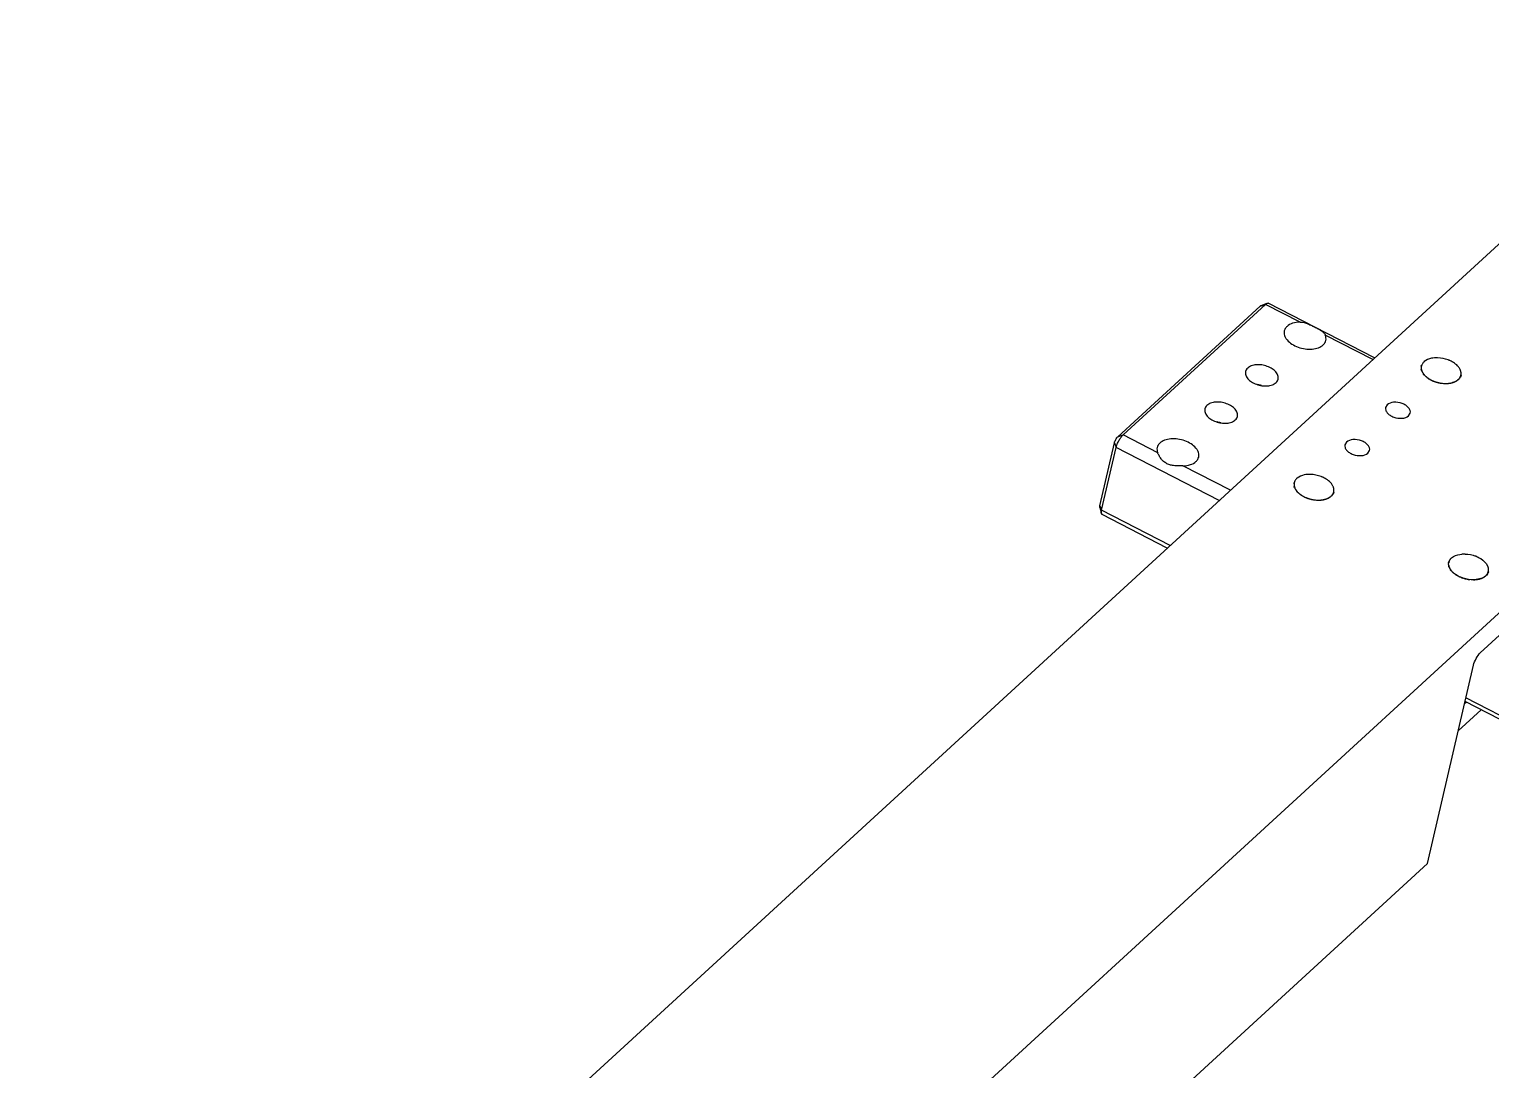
# Model space of a CAD drawing. Header units: millimetres. Extents: x 9226 to 36041, y 16031 to 21779.
# Drawn here: x 14532.5 to 14676.6, y 16917.6 to 17020.2 of the extents above; entities that cross this region are included whole.
import ezdxf

# ---------------------------------------------------------------- set-up
doc = ezdxf.new("R2010")
doc.units = ezdxf.units.MM
doc.layers.add('02___PRT_ALL_AXES', color=7, linetype='Continuous')

msp = doc.modelspace()

# ---------------------------------------------------------------- linework, layer by layer
at = {"color": 7, "linetype": 'Continuous'}
for p, q in [((14700.485, 17020.186), (14532.543, 16866.054)), ((14725.881, 17007.101), (14557.939, 16852.97)), ((14639.857, 16979.999), (14653.894, 16992.882)), ((14640.37, 16980.168), (14654.407, 16993.051)), ((14653.894, 16992.882), (14654.407, 16993.051)), ((14653.978, 16992.939), (14654.575, 16993.164)), ((14657.819, 16991.293), (14654.407, 16993.051)), ((14665.163, 16987.768), (14654.686, 16993.166)), ((14669.718, 16986.924), (14669.769, 16986.922)), ((14669.774, 16986.636), (14669.723, 16986.648)), ((14669.776, 16986.958), (14669.729, 16986.978)), ((14669.735, 16986.591), (14669.782, 16986.598)), ((14669.786, 16986.581), (14669.735, 16986.591)), ((14669.752, 16986.535), (14669.797, 16986.543)), ((14669.803, 16986.526), (14669.752, 16986.535)), ((14669.926, 16986.197), (14669.964, 16986.213)), ((14669.976, 16986.197), (14669.926, 16986.197)), ((14669.968, 16986.143), (14670.004, 16986.16)), ((14670.017, 16986.144), (14669.968, 16986.143)), ((14670.013, 16986.089), (14670.047, 16986.107)), ((14670.061, 16986.091), (14670.013, 16986.089)), ((14670.346, 16985.785), (14670.371, 16985.81)), ((14670.39, 16985.796), (14670.346, 16985.785)), ((14670.412, 16985.739), (14670.434, 16985.765)), ((14670.454, 16985.751), (14670.412, 16985.739)), ((14670.48, 16985.694), (14670.5, 16985.721)), ((14670.521, 16985.707), (14670.48, 16985.694)), ((14670.933, 16985.461), (14670.94, 16985.491)), ((14670.964, 16985.481), (14670.933, 16985.461)), ((14671.015, 16985.428), (14671.02, 16985.46)), ((14671.044, 16985.45), (14671.015, 16985.428)), ((14671.098, 16985.398), (14671.1, 16985.43)), ((14671.126, 16985.421), (14671.098, 16985.398)), ((14671.615, 16985.263), (14671.605, 16985.296)), ((14671.631, 16985.291), (14671.615, 16985.263)), ((14671.703, 16985.249), (14671.69, 16985.281)), ((14671.717, 16985.278), (14671.703, 16985.249)), ((14671.791, 16985.237), (14671.776, 16985.269)), ((14671.803, 16985.266), (14671.791, 16985.237)), ((14672.311, 16985.216), (14672.284, 16985.247)), ((14672.309, 16985.248), (14672.311, 16985.216)), ((14672.394, 16985.221), (14672.365, 16985.252)), ((14672.39, 16985.254), (14672.394, 16985.221)), ((14672.477, 16985.229), (14672.446, 16985.259)), ((14672.47, 16985.262), (14672.477, 16985.229)), ((14672.637, 16985.252), (14672.603, 16985.28)), ((14672.626, 16985.284), (14672.637, 16985.252)), ((14672.714, 16985.267), (14672.679, 16985.295)), ((14672.702, 16985.299), (14672.714, 16985.267)), ((14672.79, 16985.284), (14672.753, 16985.311)), ((14672.775, 16985.317), (14672.79, 16985.284)), ((14672.864, 16985.304), (14672.825, 16985.33)), ((14672.847, 16985.336), (14672.864, 16985.304)), ((14672.935, 16985.326), (14672.895, 16985.351)), ((14672.916, 16985.358), (14672.935, 16985.326)), ((14673.005, 16985.35), (14672.963, 16985.374)), ((14672.984, 16985.382), (14673.005, 16985.35)), ((14673.071, 16985.376), (14673.029, 16985.4)), ((14673.048, 16985.408), (14673.071, 16985.376)), ((14673.136, 16985.405), (14673.092, 16985.427)), ((14673.111, 16985.436), (14673.136, 16985.405)), ((14673.197, 16985.435), (14673.152, 16985.457)), ((14673.17, 16985.467), (14673.197, 16985.435)), ((14673.256, 16985.468), (14673.21, 16985.489)), ((14673.227, 16985.499), (14673.256, 16985.468)), ((14673.312, 16985.503), (14673.265, 16985.522)), ((14673.281, 16985.533), (14673.312, 16985.503)), ((14673.365, 16985.54), (14673.317, 16985.558)), ((14673.332, 16985.569), (14673.365, 16985.54)), ((14673.414, 16985.578), (14673.366, 16985.595)), ((14673.38, 16985.607), (14673.414, 16985.578)), ((14673.461, 16985.618), (14673.412, 16985.634)), ((14673.425, 16985.646), (14673.461, 16985.618)), ((14673.504, 16985.66), (14673.454, 16985.675)), ((14673.467, 16985.688), (14673.504, 16985.66)), ((14673.544, 16985.704), (14673.494, 16985.717)), ((14673.505, 16985.73), (14673.544, 16985.704)), ((14673.58, 16985.749), (14673.53, 16985.761)), ((14673.54, 16985.775), (14673.58, 16985.749)), ((14673.613, 16985.796), (14673.562, 16985.806)), ((14673.571, 16985.82), (14673.613, 16985.796)), ((14673.642, 16985.844), (14673.591, 16985.853)), ((14673.599, 16985.867), (14673.642, 16985.844)), ((14673.668, 16985.893), (14673.617, 16985.901)), ((14673.624, 16985.916), (14673.668, 16985.893)), ((14673.689, 16985.943), (14673.639, 16985.95)), ((14673.645, 16985.965), (14673.689, 16985.943)), ((14673.708, 16985.995), (14673.657, 16986)), ((14673.662, 16986.015), (14673.708, 16985.995)), ((14673.722, 16986.047), (14673.671, 16986.051)), ((14673.675, 16986.067), (14673.722, 16986.047)), ((14638.084, 16973.196), (14639.517, 16979.383)), ((14639.517, 16979.383), (14639.69, 16978.934)), ((14639.857, 16979.999), (14640.37, 16980.168)), ((14643.782, 16978.41), (14640.37, 16980.168)), ((14638.257, 16972.748), (14639.69, 16978.934)), ((14649.84, 16973.705), (14639.69, 16978.934)), ((14675.587, 16958.69), (14694.637, 16976.174)), ((14657.185, 16975.422), (14657.236, 16975.42)), ((14657.241, 16975.134), (14657.19, 16975.145)), ((14657.243, 16975.456), (14657.196, 16975.475)), ((14657.202, 16975.089), (14657.249, 16975.095)), ((14657.253, 16975.078), (14657.202, 16975.089)), ((14657.219, 16975.032), (14657.264, 16975.04)), ((14657.27, 16975.023), (14657.219, 16975.032)), ((14657.393, 16974.695), (14657.431, 16974.711)), ((14657.443, 16974.695), (14657.393, 16974.695)), ((14657.435, 16974.64), (14657.471, 16974.658)), ((14657.484, 16974.641), (14657.435, 16974.64)), ((14657.48, 16974.586), (14657.514, 16974.605)), ((14657.528, 16974.589), (14657.48, 16974.586)), ((14657.813, 16974.283), (14657.838, 16974.308)), ((14657.857, 16974.294), (14657.813, 16974.283)), ((14657.879, 16974.237), (14657.901, 16974.262)), ((14657.921, 16974.249), (14657.879, 16974.237)), ((14657.947, 16974.192), (14657.967, 16974.218)), ((14657.988, 16974.205), (14657.947, 16974.192)), ((14658.4, 16973.958), (14658.407, 16973.989)), ((14658.431, 16973.979), (14658.4, 16973.958)), ((14658.482, 16973.926), (14658.487, 16973.957)), ((14658.511, 16973.948), (14658.482, 16973.926)), ((14658.565, 16973.896), (14658.567, 16973.927)), ((14658.593, 16973.919), (14658.565, 16973.896)), ((14659.082, 16973.761), (14659.072, 16973.794)), ((14659.098, 16973.789), (14659.082, 16973.761)), ((14659.17, 16973.746), (14659.157, 16973.779)), ((14659.184, 16973.775), (14659.17, 16973.746)), ((14659.258, 16973.734), (14659.243, 16973.767)), ((14659.27, 16973.764), (14659.258, 16973.734)), ((14659.778, 16973.714), (14659.751, 16973.745)), ((14659.776, 16973.746), (14659.778, 16973.714)), ((14659.861, 16973.719), (14659.832, 16973.75)), ((14659.857, 16973.751), (14659.861, 16973.719)), ((14659.944, 16973.727), (14659.913, 16973.757)), ((14659.937, 16973.759), (14659.944, 16973.727)), ((14660.104, 16973.749), (14660.07, 16973.778)), ((14660.093, 16973.782), (14660.104, 16973.749)), ((14660.181, 16973.764), (14660.146, 16973.792)), ((14660.169, 16973.797), (14660.181, 16973.764)), ((14660.257, 16973.782), (14660.22, 16973.809)), ((14660.242, 16973.814), (14660.257, 16973.782)), ((14660.331, 16973.801), (14660.292, 16973.828)), ((14660.314, 16973.834), (14660.331, 16973.801)), ((14660.402, 16973.823), (14660.362, 16973.849)), ((14660.383, 16973.856), (14660.402, 16973.823)), ((14660.472, 16973.847), (14660.43, 16973.872)), ((14660.451, 16973.88), (14660.472, 16973.847)), ((14660.538, 16973.874), (14660.496, 16973.897)), ((14660.515, 16973.906), (14660.538, 16973.874)), ((14660.603, 16973.902), (14660.559, 16973.925)), ((14660.578, 16973.934), (14660.603, 16973.902)), ((14660.664, 16973.933), (14660.619, 16973.955)), ((14660.637, 16973.964), (14660.664, 16973.933)), ((14660.723, 16973.966), (14660.677, 16973.986)), ((14660.694, 16973.996), (14660.723, 16973.966)), ((14660.779, 16974.001), (14660.732, 16974.02)), ((14660.748, 16974.031), (14660.779, 16974.001)), ((14660.832, 16974.037), (14660.784, 16974.055)), ((14660.799, 16974.067), (14660.832, 16974.037)), ((14660.881, 16974.076), (14660.833, 16974.093)), ((14660.847, 16974.104), (14660.881, 16974.076)), ((14660.928, 16974.116), (14660.879, 16974.132)), ((14660.892, 16974.144), (14660.928, 16974.116)), ((14660.971, 16974.158), (14660.921, 16974.172)), ((14660.934, 16974.185), (14660.971, 16974.158)), ((14661.011, 16974.202), (14660.961, 16974.215)), ((14660.972, 16974.228), (14661.011, 16974.202)), ((14661.047, 16974.247), (14660.997, 16974.259)), ((14661.007, 16974.272), (14661.047, 16974.247)), ((14661.08, 16974.293), (14661.029, 16974.304)), ((14661.038, 16974.318), (14661.08, 16974.293)), ((14661.109, 16974.341), (14661.058, 16974.35)), ((14661.066, 16974.365), (14661.109, 16974.341)), ((14661.135, 16974.391), (14661.084, 16974.398)), ((14661.091, 16974.413), (14661.135, 16974.391)), ((14661.156, 16974.441), (14661.106, 16974.447)), ((14661.112, 16974.463), (14661.156, 16974.441)), ((14661.175, 16974.493), (14661.124, 16974.497)), ((14661.129, 16974.513), (14661.175, 16974.493)), ((14661.189, 16974.545), (14661.138, 16974.548)), ((14661.142, 16974.564), (14661.189, 16974.545)), ((14638.074, 16973.027), (14638.237, 16972.411)), ((14638.084, 16973.196), (14638.257, 16972.748)), ((14645.007, 16969.27), (14638.257, 16972.748)), ((14644.723, 16969.009), (14638.3, 16972.319)), ((14672.422, 16967.571), (14672.473, 16967.569)), ((14672.48, 16967.605), (14672.433, 16967.624)), ((14672.478, 16967.283), (14672.427, 16967.294)), ((14672.44, 16967.238), (14672.486, 16967.245)), ((14672.49, 16967.228), (14672.44, 16967.238)), ((14672.456, 16967.181), (14672.501, 16967.189)), ((14672.507, 16967.172), (14672.456, 16967.181)), ((14672.63, 16966.844), (14672.668, 16966.86)), ((14672.68, 16966.844), (14672.63, 16966.844)), ((14672.672, 16966.79), (14672.708, 16966.807)), ((14672.721, 16966.79), (14672.672, 16966.79)), ((14672.717, 16966.736), (14672.752, 16966.754)), ((14672.765, 16966.738), (14672.717, 16966.736)), ((14673.051, 16966.432), (14673.075, 16966.457)), ((14673.094, 16966.443), (14673.051, 16966.432)), ((14673.116, 16966.386), (14673.138, 16966.411)), ((14673.158, 16966.398), (14673.116, 16966.386)), ((14673.184, 16966.341), (14673.204, 16966.367)), ((14673.225, 16966.354), (14673.184, 16966.341)), ((14673.637, 16966.107), (14673.644, 16966.138)), ((14673.669, 16966.128), (14673.637, 16966.107)), ((14673.719, 16966.075), (14673.724, 16966.106)), ((14673.749, 16966.097), (14673.719, 16966.075)), ((14673.802, 16966.045), (14673.805, 16966.077)), ((14675.84, 16966.052), (14675.796, 16966.074)), ((14675.815, 16966.083), (14675.84, 16966.052)), ((14675.901, 16966.082), (14675.856, 16966.104)), ((14675.874, 16966.113), (14675.901, 16966.082)), ((14675.96, 16966.115), (14675.914, 16966.135)), ((14675.931, 16966.146), (14675.96, 16966.115)), ((14676.016, 16966.15), (14675.969, 16966.169)), ((14675.985, 16966.18), (14676.016, 16966.15)), ((14676.069, 16966.186), (14676.021, 16966.204)), ((14676.036, 16966.216), (14676.069, 16966.186)), ((14676.118, 16966.225), (14676.07, 16966.242)), ((14676.084, 16966.254), (14676.118, 16966.225)), ((14676.165, 16966.265), (14676.116, 16966.281)), ((14676.129, 16966.293), (14676.165, 16966.265)), ((14676.208, 16966.307), (14676.158, 16966.322)), ((14676.171, 16966.334), (14676.208, 16966.307)), ((14676.248, 16966.351), (14676.198, 16966.364)), ((14676.209, 16966.377), (14676.248, 16966.351)), ((14676.284, 16966.396), (14676.234, 16966.408)), ((14676.244, 16966.421), (14676.284, 16966.396)), ((14676.317, 16966.443), (14676.266, 16966.453)), ((14676.276, 16966.467), (14676.317, 16966.443)), ((14676.346, 16966.491), (14676.295, 16966.5)), ((14676.304, 16966.514), (14676.346, 16966.491)), ((14676.372, 16966.54), (14676.321, 16966.547)), ((14676.328, 16966.562), (14676.372, 16966.54)), ((14676.394, 16966.59), (14676.343, 16966.596)), ((14676.349, 16966.612), (14676.394, 16966.59)), ((14676.412, 16966.642), (14676.361, 16966.647)), ((14676.366, 16966.662), (14676.412, 16966.642)), ((14676.426, 16966.694), (14676.376, 16966.698)), ((14676.379, 16966.713), (14676.426, 16966.694)), ((14673.83, 16966.068), (14673.802, 16966.045)), ((14674.319, 16965.91), (14674.309, 16965.943)), ((14674.335, 16965.938), (14674.319, 16965.91)), ((14674.407, 16965.895), (14674.395, 16965.928)), ((14674.421, 16965.924), (14674.407, 16965.895)), ((14674.495, 16965.883), (14674.48, 16965.916)), ((14674.507, 16965.913), (14674.495, 16965.883)), ((14675.015, 16965.863), (14674.988, 16965.894)), ((14675.013, 16965.895), (14675.015, 16965.863)), ((14675.098, 16965.868), (14675.07, 16965.899)), ((14675.094, 16965.901), (14675.098, 16965.868)), ((14675.181, 16965.876), (14675.15, 16965.906)), ((14675.175, 16965.908), (14675.181, 16965.876)), ((14675.341, 16965.898), (14675.307, 16965.927)), ((14675.33, 16965.931), (14675.341, 16965.898)), ((14675.419, 16965.913), (14675.383, 16965.941)), ((14675.406, 16965.946), (14675.419, 16965.913)), ((14675.494, 16965.931), (14675.457, 16965.958)), ((14675.48, 16965.963), (14675.494, 16965.931)), ((14675.568, 16965.95), (14675.529, 16965.977)), ((14675.551, 16965.983), (14675.568, 16965.95)), ((14675.64, 16965.972), (14675.599, 16965.998)), ((14675.621, 16966.005), (14675.64, 16965.972)), ((14675.709, 16965.997), (14675.667, 16966.021)), ((14675.688, 16966.029), (14675.709, 16965.997)), ((14675.776, 16966.023), (14675.733, 16966.047)), ((14675.753, 16966.055), (14675.776, 16966.023)), ((14670.374, 16937.891), (14674.907, 16957.457)), ((14674.035, 16953.693), (14674.184, 16953.83)), ((15124.694, 16721.706), (14674.079, 16953.884)), ((15124.977, 16721.967), (14674.163, 16954.247)), ((14673.408, 16950.986), (14675.671, 16953.063)), ((14613.068, 16885.298), (14670.374, 16937.891))]:
    msp.add_line(p, q, dxfattribs=at)
for centre, radius, start, end in [((14670.499, 16986.797), 0.741, 167.39907, 170.24393), ((14670.647, 16986.808), 0.891, 191.1388, 193.6548), ((14670.696, 16986.82), 0.941, 194.75208, 197.1773), ((14670.751, 16986.838), 0.999, 198.23312, 200.564), ((14670.812, 16986.861), 1.064, 201.57731, 203.81247), ((14670.877, 16986.891), 1.135, 204.78312, 206.923), ((14670.947, 16986.927), 1.214, 207.85159, 209.89813), ((14671.02, 16986.97), 1.299, 210.78581, 212.74209), ((14671.096, 16987.02), 1.39, 213.59045, 215.46038), ((14653.218, 16982.459), 2.706, 73.04452, 80.86787), ((14671.175, 16987.076), 1.486, 216.27134, 218.0594), ((14671.254, 16987.139), 1.588, 218.83504, 220.54607), ((14671.334, 16987.209), 1.694, 221.28861, 222.92761), ((14671.414, 16987.284), 1.803, 223.63931, 225.21135), ((14671.492, 16987.364), 1.915, 225.89445, 227.40453), ((14671.569, 16987.448), 2.029, 228.06123, 229.51425), ((14671.643, 16987.536), 2.144, 230.1467, 231.54736), ((14671.714, 16987.626), 2.259, 232.15761, 233.51046), ((14671.781, 16987.718), 2.372, 234.10047, 235.4098), ((14671.843, 16987.809), 2.483, 235.98145, 237.25138), ((14671.901, 16987.901), 2.591, 237.80643, 239.04084), ((14671.954, 16987.99), 2.695, 239.58098, 240.78356), ((14672.002, 16988.075), 2.793, 241.31037, 242.48463), ((14672.044, 16988.157), 2.885, 242.99963, 244.14887), ((14672.08, 16988.233), 2.969, 244.6535, 245.7809), ((14672.111, 16988.302), 3.045, 246.27653, 247.38511), ((14672.137, 16988.364), 3.112, 247.87305, 248.96571), ((14672.157, 16988.417), 3.169, 249.44721, 250.52675), ((14672.172, 16988.461), 3.215, 251.00305, 252.07217), ((14672.183, 16988.495), 3.25, 252.54443, 253.60577), ((14672.19, 16988.518), 3.274, 254.07516, 255.1313), ((14672.193, 16988.53), 3.287, 255.59896, 256.65245), ((14672.193, 16988.53), 3.287, 257.1195, 258.17287), ((14672.191, 16988.519), 3.276, 258.64043, 259.69622), ((14672.187, 16988.497), 3.253, 260.1654, 261.22615), ((14672.182, 16988.463), 3.219, 261.6981, 262.7664), ((14672.176, 16988.417), 3.173, 263.24227, 264.32073), ((14672.164, 16988.046), 2.802, 271.27256, 272.44436), ((14672.169, 16987.949), 2.704, 272.97002, 274.16985), ((14672.177, 16987.846), 2.601, 274.70869, 275.94001), ((14672.188, 16987.739), 2.494, 276.49362, 277.76011), ((14672.204, 16987.629), 2.383, 278.33015, 279.63568), ((14672.224, 16987.518), 2.269, 280.22392, 281.57257), ((14672.247, 16987.406), 2.155, 282.18088, 283.57694), ((14672.275, 16987.294), 2.04, 284.20726, 285.65525), ((14672.306, 16987.184), 1.926, 286.30963, 287.81424), ((14672.341, 16987.078), 1.813, 288.49481, 290.06092), ((14672.379, 16986.975), 1.704, 290.76989, 292.4025), ((14672.42, 16986.877), 1.598, 293.1421, 294.84626), ((14672.464, 16986.785), 1.496, 295.61876, 297.39951), ((14672.509, 16986.699), 1.399, 298.20711, 300.06929), ((14672.556, 16986.62), 1.307, 300.91412, 302.86226), ((14672.603, 16986.549), 1.222, 303.74624, 305.78431), ((14672.649, 16986.485), 1.142, 306.70906, 308.84023), ((14672.685, 16986.441), 1.086, 309.81424, 310.54904), ((14672.701, 16986.423), 1.062, 310.5463, 312.03796), ((14672.74, 16986.38), 1.004, 313.04266, 315.36473), ((14672.781, 16986.34), 0.946, 316.41666, 318.83329), ((14672.82, 16986.306), 0.895, 319.92681, 322.43464), ((14672.855, 16986.28), 0.851, 323.56778, 326.16102), ((14672.886, 16986.26), 0.814, 327.33063, 330.00087), ((14672.911, 16986.246), 0.785, 331.20261, 333.93875), ((14672.931, 16986.236), 0.763, 335.1671, 337.95551), ((14672.945, 16986.231), 0.749, 339.20387, 342.02877), ((14672.952, 16986.228), 0.741, 343.28967, 346.13368), ((14672.952, 16986.228), 0.741, 347.39907, 350.24393), ((14649.207, 16978.778), 2.706, 73.04452, 80.86787), ((14657.966, 16975.294), 0.741, 167.39907, 170.24393), ((14658.114, 16975.306), 0.891, 191.1388, 193.6548), ((14658.163, 16975.318), 0.941, 194.75208, 197.1773), ((14658.218, 16975.336), 0.999, 198.23312, 200.564), ((14658.279, 16975.359), 1.064, 201.57731, 203.81247), ((14658.344, 16975.389), 1.135, 204.78312, 206.923), ((14658.414, 16975.425), 1.214, 207.85159, 209.89813), ((14658.487, 16975.468), 1.299, 210.78581, 212.74209), ((14658.563, 16975.517), 1.39, 213.59045, 215.46038), ((14658.642, 16975.574), 1.486, 216.27134, 218.0594), ((14658.721, 16975.637), 1.588, 218.83504, 220.54607), ((14658.801, 16975.706), 1.694, 221.28861, 222.92761), ((14658.881, 16975.781), 1.803, 223.63931, 225.21135), ((14658.959, 16975.861), 1.915, 225.89445, 227.40453), ((14659.036, 16975.946), 2.029, 228.06123, 229.51425), ((14659.11, 16976.033), 2.144, 230.1467, 231.54736), ((14659.181, 16976.124), 2.259, 232.15761, 233.51046), ((14659.248, 16976.215), 2.372, 234.10047, 235.4098), ((14659.31, 16976.307), 2.483, 235.98145, 237.25138), ((14659.368, 16976.398), 2.591, 237.80643, 239.04084), ((14659.421, 16976.487), 2.695, 239.58098, 240.78356), ((14659.469, 16976.573), 2.793, 241.31037, 242.48463), ((14659.511, 16976.655), 2.885, 242.99963, 244.14887), ((14659.547, 16976.73), 2.969, 244.6535, 245.7809), ((14659.578, 16976.8), 3.045, 246.27653, 247.38511), ((14659.604, 16976.862), 3.112, 247.87305, 248.96571), ((14659.624, 16976.915), 3.169, 249.44721, 250.52675), ((14659.639, 16976.959), 3.215, 251.00305, 252.07217), ((14659.65, 16976.992), 3.25, 252.54443, 253.60577), ((14659.657, 16977.015), 3.274, 254.07516, 255.1313), ((14659.66, 16977.027), 3.287, 255.59896, 256.65245), ((14659.66, 16977.028), 3.287, 257.1195, 258.17287), ((14659.658, 16977.017), 3.276, 258.64043, 259.69622), ((14659.654, 16976.994), 3.253, 260.1654, 261.22615), ((14659.649, 16976.96), 3.219, 261.6981, 262.7664), ((14659.643, 16976.915), 3.173, 263.24227, 264.32073), ((14659.631, 16976.544), 2.802, 271.27256, 272.44436), ((14659.636, 16976.447), 2.704, 272.97002, 274.16985), ((14659.644, 16976.344), 2.601, 274.70869, 275.94001), ((14659.655, 16976.237), 2.494, 276.49362, 277.76011), ((14659.671, 16976.127), 2.383, 278.33015, 279.63568), ((14659.691, 16976.015), 2.269, 280.22392, 281.57257), ((14659.714, 16975.903), 2.155, 282.18088, 283.57694), ((14659.742, 16975.792), 2.04, 284.20726, 285.65525), ((14659.773, 16975.682), 1.926, 286.30963, 287.81424), ((14659.808, 16975.575), 1.813, 288.49481, 290.06092), ((14659.846, 16975.473), 1.704, 290.76989, 292.4025), ((14659.887, 16975.375), 1.598, 293.1421, 294.84626), ((14659.931, 16975.283), 1.496, 295.61876, 297.39951), ((14659.976, 16975.197), 1.399, 298.20711, 300.06929), ((14660.023, 16975.118), 1.307, 300.91412, 302.86226), ((14660.07, 16975.046), 1.222, 303.74624, 305.78431), ((14660.116, 16974.982), 1.142, 306.70906, 308.84023), ((14660.152, 16974.939), 1.086, 309.81424, 310.54904), ((14660.168, 16974.92), 1.062, 310.5463, 312.03796), ((14660.207, 16974.878), 1.004, 313.04266, 315.36473), ((14660.248, 16974.837), 0.946, 316.41666, 318.83329), ((14660.287, 16974.804), 0.895, 319.92681, 322.43464), ((14660.322, 16974.778), 0.851, 323.56778, 326.16102), ((14660.353, 16974.758), 0.814, 327.33063, 330.00087), ((14660.378, 16974.743), 0.785, 331.20261, 333.93875), ((14660.398, 16974.734), 0.763, 335.1671, 337.95551), ((14660.412, 16974.728), 0.749, 339.20387, 342.02877), ((14660.419, 16974.726), 0.741, 343.28967, 346.13368), ((14660.419, 16974.726), 0.741, 347.39907, 350.24393), ((14673.203, 16967.444), 0.741, 167.39907, 170.24393), ((14673.351, 16967.455), 0.891, 191.1388, 193.6548), ((14673.4, 16967.467), 0.941, 194.75208, 197.1773), ((14673.455, 16967.485), 0.999, 198.23312, 200.564), ((14673.516, 16967.508), 1.064, 201.57731, 203.81247), ((14673.581, 16967.538), 1.135, 204.78312, 206.923), ((14673.651, 16967.574), 1.214, 207.85159, 209.89813), ((14673.724, 16967.617), 1.299, 210.78581, 212.74209), ((14673.8, 16967.667), 1.39, 213.59045, 215.46038), ((14673.879, 16967.723), 1.486, 216.27134, 218.0594), ((14673.958, 16967.786), 1.588, 218.83504, 220.54607), ((14674.038, 16967.856), 1.694, 221.28861, 222.92761), ((14674.118, 16967.93), 1.803, 223.63931, 225.21135), ((14674.196, 16968.011), 1.915, 225.89445, 227.40453), ((14674.273, 16968.095), 2.029, 228.06123, 229.51425), ((14674.347, 16968.183), 2.144, 230.1467, 231.54736), ((14674.418, 16968.273), 2.259, 232.15761, 233.51046), ((14674.485, 16968.364), 2.372, 234.10047, 235.4098), ((14674.548, 16968.456), 2.483, 235.98145, 237.25138), ((14674.606, 16968.547), 2.591, 237.80643, 239.04084), ((14674.658, 16968.636), 2.695, 239.58098, 240.78356), ((14674.706, 16968.722), 2.793, 241.31037, 242.48463), ((14674.748, 16968.804), 2.885, 242.99963, 244.14887), ((14674.784, 16968.88), 2.969, 244.6535, 245.7809), ((14674.815, 16968.949), 3.045, 246.27653, 247.38511), ((14674.841, 16969.011), 3.112, 247.87305, 248.96571), ((14674.861, 16969.064), 3.169, 249.44721, 250.52675), ((14675.125, 16967.524), 1.598, 293.1421, 294.84626), ((14675.168, 16967.432), 1.496, 295.61876, 297.39951), ((14675.213, 16967.346), 1.399, 298.20711, 300.06929), ((14675.26, 16967.267), 1.307, 300.91412, 302.86226), ((14675.307, 16967.195), 1.222, 303.74624, 305.78431), ((14675.354, 16967.132), 1.142, 306.70906, 308.84023), ((14675.389, 16967.088), 1.086, 309.81424, 310.54904), ((14675.405, 16967.07), 1.062, 310.5463, 312.03796), ((14675.444, 16967.027), 1.004, 313.04266, 315.36473), ((14675.486, 16966.987), 0.946, 316.41666, 318.83329), ((14675.524, 16966.953), 0.895, 319.92681, 322.43464), ((14675.559, 16966.927), 0.851, 323.56778, 326.16102), ((14675.59, 16966.907), 0.814, 327.33063, 330.00087), ((14675.615, 16966.892), 0.785, 331.20261, 333.93875), ((14675.635, 16966.883), 0.763, 335.1671, 337.95551), ((14675.649, 16966.877), 0.749, 339.20387, 342.02877), ((14675.656, 16966.875), 0.741, 343.28967, 346.13368), ((14675.656, 16966.875), 0.741, 347.39907, 350.24393), ((14674.876, 16969.108), 3.215, 251.00305, 252.07217), ((14674.887, 16969.141), 3.25, 252.54443, 253.60577), ((14674.894, 16969.165), 3.274, 254.07516, 255.1313), ((14674.897, 16969.176), 3.287, 255.59896, 256.65245), ((14674.897, 16969.177), 3.287, 257.1195, 258.17287), ((14674.895, 16969.166), 3.276, 258.64043, 259.69622), ((14674.891, 16969.143), 3.253, 260.1654, 261.22615), ((14674.886, 16969.109), 3.219, 261.6981, 262.7664), ((14674.88, 16969.064), 3.173, 263.24227, 264.32073), ((14674.868, 16968.693), 2.802, 271.27256, 272.44436), ((14674.873, 16968.596), 2.704, 272.97002, 274.16985), ((14674.881, 16968.493), 2.601, 274.70869, 275.94001), ((14674.893, 16968.386), 2.494, 276.49362, 277.76011), ((14674.908, 16968.276), 2.383, 278.33015, 279.63568), ((14674.928, 16968.164), 2.269, 280.22392, 281.57257), ((14674.951, 16968.052), 2.155, 282.18088, 283.57694), ((14674.979, 16967.941), 2.04, 284.20726, 285.65525), ((14675.01, 16967.831), 1.926, 286.30963, 287.81424), ((14675.045, 16967.724), 1.813, 288.49481, 290.06092), ((14675.084, 16967.622), 1.704, 290.76989, 292.4025)]:
    msp.add_arc(centre, radius, start, end, dxfattribs=at)
for points, knots in [([(14653.894, 16992.882), (14653.902, 16992.889), (14653.927, 16992.911), (14653.956, 16992.93), (14653.978, 16992.939)], [0, 0, 0, 0, 0.2923324, 1, 1, 1, 1]), ([(14654.407, 16993.051), (14654.435, 16993.076), (14654.487, 16993.119), (14654.547, 16993.153), (14654.575, 16993.164)], [0, 0, 0, 0, 0.556608, 1, 1, 1, 1]), ([(14654.575, 16993.164), (14654.594, 16993.171), (14654.632, 16993.181), (14654.671, 16993.174), (14654.686, 16993.166)], [0, 0, 0, 0, 0.5484841, 1, 1, 1, 1]), ([(14639.517, 16979.383), (14639.53, 16979.439), (14639.57, 16979.556), (14639.65, 16979.723), (14639.745, 16979.875), (14639.819, 16979.964), (14639.857, 16979.999)], [0, 0, 0, 0, 0.2442919, 0.5169895, 0.7807391, 1, 1, 1, 1]), ([(14639.69, 16978.934), (14639.716, 16979.047), (14639.795, 16979.281), (14639.955, 16979.616), (14640.146, 16979.92), (14640.294, 16980.098), (14640.37, 16980.168)], [0, 0, 0, 0, 0.2442824, 0.5169923, 0.780747, 1, 1, 1, 1]), ([(14638.074, 16973.027), (14638.068, 16973.05), (14638.067, 16973.108), (14638.077, 16973.164), (14638.084, 16973.196)], [0, 0, 0, 0, 0.4246, 1, 1, 1, 1]), ([(14638.237, 16972.411), (14638.225, 16972.457), (14638.222, 16972.573), (14638.242, 16972.684), (14638.257, 16972.748)], [0, 0, 0, 0, 0.4244258, 1, 1, 1, 1]), ([(14638.3, 16972.319), (14638.285, 16972.327), (14638.256, 16972.354), (14638.242, 16972.39), (14638.237, 16972.411)], [0, 0, 0, 0, 0.4515085, 1, 1, 1, 1]), ([(14674.907, 16957.457), (14674.962, 16957.695), (14675.154, 16958.133), (14675.419, 16958.536), (14675.587, 16958.69)], [0, 0, 0, 0, 0.5171676, 1, 1, 1, 1])]:
    msp.add_open_spline(points, degree=3, knots=knots, dxfattribs=at)
at = {"layer": '02___PRT_ALL_AXES', "color": 7, "linetype": 'Continuous'}
for p, q in [((14664.982, 16987.602), (14660.307, 16990.011)), ((14666.406, 16983.147), (14666.246, 16982.884)), ((14668.522, 16982.057), (14668.682, 16982.32)), ((14662.395, 16979.466), (14662.236, 16979.203)), ((14664.512, 16978.376), (14664.671, 16978.639)), ((14650.945, 16974.719), (14646.27, 16977.128))]:
    msp.add_line(p, q, dxfattribs=at)
for centre, radius, start, end in [((14671.288, 16984.946), 2.834, 88.13942, 94.35974), ((14670.495, 16986.798), 0.737, 166.95367, 169.87361), ((14670.493, 16986.798), 0.735, 162.61873, 166.95188), ((14670.679, 16986.816), 0.923, 194.22151, 196.13763), ((14670.501, 16986.795), 0.744, 158.5839, 162.60872), ((14670.525, 16986.786), 0.769, 153.258, 158.57124), ((14670.71, 16986.646), 1.002, 132.54084, 134.28656), ((14670.733, 16986.621), 1.037, 130.7735, 132.53842), ((14671.322, 16984.683), 3.089, 67.48636, 69.20645), ((14671.343, 16984.732), 3.035, 65.80155, 67.48699), ((14672.6, 16986.147), 1.106, 22.72281, 25.94473), ((14672.676, 16986.178), 1.024, 18.48957, 22.73353), ((14672.737, 16986.199), 0.96, 16.14065, 18.46716), ((14672.772, 16986.209), 0.923, 14.22151, 16.13763), ((14672.81, 16986.219), 0.884, 10.227, 14.23279), ((14672.851, 16986.226), 0.842, 6.27083, 10.22308), ((14672.925, 16986.231), 0.768, 352.81356, 2.24375), ((14672.885, 16986.23), 0.808, 2.21818, 6.26788), ((14671.15, 16987.057), 1.455, 215.12265, 217.97451), ((14671.219, 16987.111), 1.543, 217.96821, 219.92707), ((14671.761, 16987.689), 2.338, 233.36725, 235.42406), ((14671.82, 16987.774), 2.441, 235.4225, 237.05137), ((14672.172, 16987.915), 2.67, 273.0236, 274.70886), ((14672.18, 16987.814), 2.569, 274.70899, 276.57748), ((14672.354, 16987.04), 1.773, 288.65159, 290.81393), ((14672.39, 16986.946), 1.673, 290.81339, 293.34279), ((14672.711, 16986.411), 1.046, 310.03823, 312.53211), ((14672.951, 16986.229), 0.742, 339.38551, 342.61215), ((14672.958, 16986.227), 0.735, 342.61873, 346.95188), ((14672.956, 16986.228), 0.737, 346.9539, 350.09443), ((14672.95, 16986.229), 0.743, 350.09456, 352.76051), ((14658.755, 16973.444), 2.834, 88.13942, 94.35974), ((14657.962, 16975.295), 0.737, 166.95367, 169.87361), ((14657.96, 16975.296), 0.735, 162.61873, 166.95188), ((14658.146, 16975.314), 0.923, 194.22151, 196.13763), ((14657.968, 16975.293), 0.744, 158.5839, 162.60872), ((14657.992, 16975.283), 0.769, 153.258, 158.57124), ((14658.617, 16975.555), 1.455, 215.12265, 217.97451), ((14658.177, 16975.144), 1.002, 132.54084, 134.28656), ((14658.2, 16975.119), 1.037, 130.7735, 132.53842), ((14658.789, 16973.18), 3.089, 67.48636, 69.20645), ((14658.81, 16973.23), 3.035, 65.80155, 67.48699), ((14660.067, 16974.644), 1.106, 22.72281, 25.94473), ((14660.143, 16974.676), 1.024, 18.48957, 22.73353), ((14660.204, 16974.696), 0.96, 16.14065, 18.46716), ((14660.239, 16974.707), 0.923, 14.22151, 16.13763), ((14660.277, 16974.716), 0.884, 10.227, 14.23279), ((14660.318, 16974.724), 0.842, 6.27083, 10.22308), ((14660.392, 16974.729), 0.768, 352.81356, 2.24375), ((14660.352, 16974.727), 0.808, 2.21818, 6.26788), ((14658.686, 16975.609), 1.543, 217.96821, 219.92707), ((14659.228, 16976.187), 2.338, 233.36725, 235.42406), ((14659.287, 16976.272), 2.441, 235.4225, 237.05137), ((14659.639, 16976.413), 2.67, 273.0236, 274.70886), ((14659.647, 16976.312), 2.569, 274.70899, 276.57748), ((14659.821, 16975.537), 1.773, 288.65159, 290.81393), ((14659.857, 16975.444), 1.673, 290.81339, 293.34279), ((14660.178, 16974.909), 1.046, 310.03823, 312.53211), ((14660.418, 16974.727), 0.742, 339.38551, 342.61215), ((14660.425, 16974.725), 0.735, 342.61873, 346.95188), ((14660.423, 16974.725), 0.737, 346.9539, 350.09443), ((14660.417, 16974.726), 0.743, 350.09456, 352.76051), ((14673.199, 16967.444), 0.737, 166.95367, 169.87361), ((14673.197, 16967.445), 0.735, 162.61873, 166.95188), ((14673.205, 16967.442), 0.744, 158.5839, 162.60872), ((14673.229, 16967.433), 0.769, 153.258, 158.57124), ((14673.263, 16967.415), 0.807, 147.92593, 153.25041), ((14673.298, 16967.394), 0.848, 144.01445, 147.9328), ((14673.331, 16967.37), 0.889, 140.17362, 144.0125), ((14673.377, 16967.331), 0.95, 134.25168, 140.14615), ((14673.414, 16967.293), 1.002, 132.54084, 134.28656), ((14673.438, 16967.268), 1.037, 130.7735, 132.53842), ((14673.993, 16965.593), 2.834, 88.13942, 94.35974), ((14674.026, 16965.329), 3.089, 67.48636, 69.20645), ((14674.047, 16965.379), 3.035, 65.80155, 67.48699), ((14673.383, 16967.463), 0.923, 194.22151, 196.13763), ((14673.86, 16967.709), 1.463, 215.12845, 218.45793), ((14673.931, 16967.764), 1.553, 218.44234, 219.9234), ((14674.465, 16968.336), 2.338, 233.36725, 235.42406), ((14674.524, 16968.421), 2.441, 235.4225, 237.05137), ((14675.415, 16967.058), 1.046, 310.03823, 312.53211), ((14675.305, 16966.793), 1.106, 22.72281, 25.94473), ((14675.38, 16966.825), 1.024, 18.48957, 22.73353), ((14675.656, 16966.876), 0.742, 339.38551, 342.61215), ((14675.457, 16966.85), 0.943, 14.24445, 18.48566), ((14675.662, 16966.874), 0.735, 342.61873, 346.95188), ((14675.514, 16966.865), 0.884, 10.227, 14.23279), ((14675.66, 16966.874), 0.737, 346.9539, 350.09443), ((14675.556, 16966.873), 0.842, 6.27083, 10.22308), ((14675.654, 16966.875), 0.743, 350.09456, 352.76051), ((14675.629, 16966.878), 0.768, 352.81356, 2.24375), ((14675.59, 16966.877), 0.808, 2.21818, 6.26788), ((14674.876, 16968.562), 2.67, 273.0236, 274.70886), ((14674.884, 16968.461), 2.569, 274.70899, 276.57748), ((14675.058, 16967.686), 1.773, 288.65159, 290.81393), ((14675.094, 16967.593), 1.673, 290.81339, 293.34279)]:
    msp.add_arc(centre, radius, start, end, dxfattribs=at)
for points, knots in [([(14656.533, 16990.877), (14656.467, 16990.817), (14656.353, 16990.682), (14656.284, 16990.518), (14656.265, 16990.435)], [0, 0, 0, 0, 0.5148519, 1, 1, 1, 1]), ([(14657.819, 16991.293), (14657.57, 16991.29), (14657.11, 16991.231), (14656.687, 16991.018), (14656.533, 16990.877)], [0, 0, 0, 0, 0.5446354, 1, 1, 1, 1]), ([(14657.819, 16991.293), (14658.084, 16991.296), (14658.483, 16991.182), (14658.967, 16990.958), (14659.32, 16990.778), (14659.646, 16990.609), (14659.933, 16990.443), (14660.167, 16990.256), (14660.273, 16990.095), (14660.307, 16990.011)], [0, 0, 0, 0, 0.2765873, 0.4193187, 0.5594275, 0.6891937, 0.8037933, 0.9047448, 1, 1, 1, 1]), ([(14656.265, 16990.435), (14656.249, 16990.364), (14656.236, 16990.212), (14656.28, 16989.98), (14656.385, 16989.75), (14656.608, 16989.442), (14657.018, 16989.103), (14657.628, 16988.808), (14658.313, 16988.639), (14658.997, 16988.613), (14659.61, 16988.734), (14659.958, 16988.926), (14660.089, 16989.046)], [0, 0, 0, 0, 0.0454772, 0.0931063, 0.1445401, 0.2007117, 0.3273078, 0.4691994, 0.6172617, 0.7607293, 0.8900402, 1, 1, 1, 1]), ([(14660.089, 16989.046), (14660.155, 16989.106), (14660.27, 16989.241), (14660.338, 16989.405), (14660.357, 16989.488)], [0, 0, 0, 0, 0.5148705, 1, 1, 1, 1]), ([(14660.357, 16989.488), (14660.376, 16989.571), (14660.387, 16989.752), (14660.341, 16989.926), (14660.307, 16990.011)], [0, 0, 0, 0, 0.4847052, 1, 1, 1, 1]), ([(14671.073, 16987.772), (14670.972, 16987.764), (14670.613, 16987.716), (14670.254, 16987.577), (14670.056, 16987.406)], [0, 0, 0, 0, 0.2800492, 1, 1, 1, 1]), ([(14652.442, 16986.423), (14652.429, 16986.367), (14652.419, 16986.247), (14652.454, 16986.065), (14652.537, 16985.885), (14652.712, 16985.642), (14653.034, 16985.376), (14653.514, 16985.145), (14654.051, 16985.011), (14654.589, 16984.991), (14655.07, 16985.086), (14655.344, 16985.237), (14655.447, 16985.331)], [0, 0, 0, 0, 0.0454751, 0.0931041, 0.1445377, 0.2007104, 0.3273063, 0.4691979, 0.6172603, 0.760729, 0.8900378, 1, 1, 1, 1]), ([(14652.653, 16986.77), (14652.601, 16986.723), (14652.511, 16986.617), (14652.457, 16986.488), (14652.442, 16986.423)], [0, 0, 0, 0, 0.514815, 1, 1, 1, 1]), ([(14655.657, 16985.678), (14655.67, 16985.735), (14655.68, 16985.854), (14655.645, 16986.036), (14655.563, 16986.217), (14655.388, 16986.459), (14655.066, 16986.725), (14654.586, 16986.957), (14654.049, 16987.09), (14653.511, 16987.11), (14653.03, 16987.015), (14652.756, 16986.865), (14652.653, 16986.77)], [0, 0, 0, 0, 0.0454751, 0.0931041, 0.1445377, 0.2007104, 0.3273063, 0.4691979, 0.6172603, 0.760729, 0.8900378, 1, 1, 1, 1]), ([(14669.792, 16986.56), (14669.8, 16986.531), (14669.841, 16986.411), (14669.904, 16986.299), (14669.96, 16986.22)], [0, 0, 0, 0, 0.2379656, 1, 1, 1, 1]), ([(14673.595, 16986.63), (14673.552, 16986.719), (14673.303, 16987.097), (14672.907, 16987.357), (14672.587, 16987.501)], [0, 0, 0, 0, 0.2191289, 1, 1, 1, 1]), ([(14655.447, 16985.331), (14655.499, 16985.379), (14655.589, 16985.485), (14655.642, 16985.614), (14655.657, 16985.678)], [0, 0, 0, 0, 0.514815, 1, 1, 1, 1]), ([(14670.036, 16986.121), (14670.059, 16986.093), (14670.16, 16985.981), (14670.274, 16985.882), (14670.366, 16985.813)], [0, 0, 0, 0, 0.2387928, 1, 1, 1, 1]), ([(14670.946, 16985.489), (14671.27, 16985.355), (14671.734, 16985.247), (14672.199, 16985.243), (14672.312, 16985.249)], [0, 0, 0, 0, 0.7553619, 1, 1, 1, 1]), ([(14672.474, 16985.262), (14672.514, 16985.267), (14672.665, 16985.288), (14672.814, 16985.323), (14672.921, 16985.36)], [0, 0, 0, 0, 0.2597263, 1, 1, 1, 1]), ([(14673.053, 16985.41), (14673.084, 16985.423), (14673.201, 16985.478), (14673.311, 16985.549), (14673.384, 16985.61)], [0, 0, 0, 0, 0.2634313, 1, 1, 1, 1]), ([(14673.418, 16985.64), (14673.444, 16985.664), (14673.538, 16985.759), (14673.611, 16985.876), (14673.646, 16985.968)], [0, 0, 0, 0, 0.2613302, 1, 1, 1, 1]), ([(14651.647, 16981.998), (14651.66, 16982.054), (14651.67, 16982.173), (14651.635, 16982.355), (14651.553, 16982.536), (14651.378, 16982.778), (14651.055, 16983.045), (14650.576, 16983.276), (14650.038, 16983.409), (14649.5, 16983.429), (14649.019, 16983.335), (14648.745, 16983.184), (14648.643, 16983.09)], [0, 0, 0, 0, 0.0454751, 0.0931041, 0.1445377, 0.2007104, 0.3273063, 0.4691979, 0.6172603, 0.760729, 0.8900378, 1, 1, 1, 1]), ([(14668.682, 16982.32), (14668.702, 16982.406), (14668.687, 16982.608), (14668.515, 16982.88), (14668.234, 16983.113), (14667.746, 16983.347), (14667.101, 16983.45), (14666.573, 16983.3), (14666.406, 16983.147)], [0, 0, 0, 0, 0.0928439, 0.2005706, 0.3279391, 0.470691, 0.7623219, 1, 1, 1, 1]), ([(14648.432, 16982.742), (14648.419, 16982.686), (14648.409, 16982.567), (14648.444, 16982.385), (14648.526, 16982.204), (14648.701, 16981.962), (14649.024, 16981.695), (14649.503, 16981.464), (14650.041, 16981.331), (14650.579, 16981.311), (14651.06, 16981.405), (14651.333, 16981.556), (14651.436, 16981.65)], [0, 0, 0, 0, 0.0454751, 0.0931041, 0.1445377, 0.2007104, 0.3273063, 0.4691979, 0.6172603, 0.760729, 0.8900378, 1, 1, 1, 1]), ([(14648.643, 16983.09), (14648.591, 16983.042), (14648.501, 16982.936), (14648.447, 16982.807), (14648.432, 16982.742)], [0, 0, 0, 0, 0.514815, 1, 1, 1, 1]), ([(14651.436, 16981.65), (14651.488, 16981.698), (14651.578, 16981.804), (14651.632, 16981.933), (14651.647, 16981.998)], [0, 0, 0, 0, 0.514815, 1, 1, 1, 1]), ([(14666.246, 16982.884), (14666.226, 16982.797), (14666.242, 16982.595), (14666.413, 16982.324), (14666.694, 16982.091), (14667.182, 16981.857), (14667.827, 16981.754), (14668.355, 16981.903), (14668.522, 16982.057)], [0, 0, 0, 0, 0.0928439, 0.2005706, 0.3279391, 0.470691, 0.7623219, 1, 1, 1, 1]), ([(14644, 16979.375), (14643.934, 16979.314), (14643.82, 16979.18), (14643.751, 16979.016), (14643.732, 16978.933)], [0, 0, 0, 0, 0.5148705, 1, 1, 1, 1]), ([(14647.824, 16977.985), (14647.841, 16978.057), (14647.853, 16978.209), (14647.809, 16978.441), (14647.704, 16978.671), (14647.481, 16978.979), (14647.071, 16979.318), (14646.461, 16979.612), (14645.777, 16979.782), (14645.092, 16979.808), (14644.48, 16979.687), (14644.131, 16979.495), (14644, 16979.375)], [0, 0, 0, 0, 0.0454772, 0.0931063, 0.1445401, 0.2007117, 0.3273078, 0.4691994, 0.6172617, 0.7607293, 0.8900402, 1, 1, 1, 1]), ([(14662.236, 16979.203), (14662.216, 16979.117), (14662.231, 16978.915), (14662.402, 16978.643), (14662.684, 16978.41), (14663.172, 16978.176), (14663.817, 16978.073), (14664.344, 16978.222), (14664.512, 16978.376)], [0, 0, 0, 0, 0.0928439, 0.2005706, 0.3279391, 0.470691, 0.7623219, 1, 1, 1, 1]), ([(14664.671, 16978.639), (14664.691, 16978.725), (14664.676, 16978.927), (14664.505, 16979.199), (14664.224, 16979.432), (14663.736, 16979.666), (14663.09, 16979.769), (14662.563, 16979.62), (14662.395, 16979.466)], [0, 0, 0, 0, 0.0928439, 0.2005706, 0.3279391, 0.470691, 0.7623219, 1, 1, 1, 1]), ([(14643.732, 16978.933), (14643.713, 16978.849), (14643.702, 16978.669), (14643.748, 16978.495), (14643.782, 16978.41)], [0, 0, 0, 0, 0.4847052, 1, 1, 1, 1]), ([(14646.27, 16977.128), (14645.999, 16977.125), (14645.593, 16977.11), (14645.059, 16977.187), (14644.684, 16977.322), (14644.363, 16977.543), (14644.109, 16977.819), (14643.917, 16978.112), (14643.821, 16978.313), (14643.782, 16978.41)], [0, 0, 0, 0, 0.2672756, 0.3998185, 0.5293894, 0.6564589, 0.7802285, 0.8971307, 1, 1, 1, 1]), ([(14647.556, 16977.543), (14647.622, 16977.604), (14647.737, 16977.739), (14647.805, 16977.903), (14647.824, 16977.985)], [0, 0, 0, 0, 0.5148519, 1, 1, 1, 1]), ([(14646.27, 16977.128), (14646.519, 16977.131), (14646.979, 16977.189), (14647.402, 16977.402), (14647.556, 16977.543)], [0, 0, 0, 0, 0.5446354, 1, 1, 1, 1]), ([(14658.54, 16976.27), (14658.439, 16976.262), (14658.08, 16976.214), (14657.721, 16976.075), (14657.523, 16975.904)], [0, 0, 0, 0, 0.2800492, 1, 1, 1, 1]), ([(14657.259, 16975.057), (14657.267, 16975.028), (14657.308, 16974.908), (14657.371, 16974.796), (14657.427, 16974.718)], [0, 0, 0, 0, 0.2379656, 1, 1, 1, 1]), ([(14661.062, 16975.128), (14661.019, 16975.217), (14660.77, 16975.595), (14660.374, 16975.855), (14660.054, 16975.998)], [0, 0, 0, 0, 0.2191289, 1, 1, 1, 1]), ([(14657.503, 16974.618), (14657.526, 16974.591), (14657.627, 16974.479), (14657.741, 16974.379), (14657.833, 16974.311)], [0, 0, 0, 0, 0.2387928, 1, 1, 1, 1]), ([(14658.413, 16973.987), (14658.737, 16973.852), (14659.201, 16973.744), (14659.666, 16973.74), (14659.779, 16973.746)], [0, 0, 0, 0, 0.7553619, 1, 1, 1, 1]), ([(14659.941, 16973.76), (14659.981, 16973.764), (14660.132, 16973.785), (14660.281, 16973.821), (14660.388, 16973.857)], [0, 0, 0, 0, 0.2597263, 1, 1, 1, 1]), ([(14660.52, 16973.908), (14660.551, 16973.921), (14660.668, 16973.976), (14660.778, 16974.047), (14660.851, 16974.108)], [0, 0, 0, 0, 0.2634313, 1, 1, 1, 1]), ([(14660.885, 16974.138), (14660.911, 16974.161), (14661.005, 16974.257), (14661.078, 16974.373), (14661.113, 16974.466)], [0, 0, 0, 0, 0.2613302, 1, 1, 1, 1]), ([(14672.76, 16968.053), (14672.821, 16968.106), (14673.124, 16968.312), (14673.495, 16968.397), (14673.777, 16968.419)], [0, 0, 0, 0, 0.2216363, 1, 1, 1, 1]), ([(14675.291, 16968.147), (14675.406, 16968.096), (14675.801, 16967.888), (14676.158, 16967.567), (14676.299, 16967.277)], [0, 0, 0, 0, 0.2816296, 1, 1, 1, 1]), ([(14672.664, 16966.867), (14672.645, 16966.894), (14672.576, 16967), (14672.522, 16967.117), (14672.496, 16967.206)], [0, 0, 0, 0, 0.2634372, 1, 1, 1, 1]), ([(14673.07, 16966.46), (14673.039, 16966.483), (14672.92, 16966.576), (14672.811, 16966.682), (14672.74, 16966.767)], [0, 0, 0, 0, 0.2613325, 1, 1, 1, 1]), ([(14675.017, 16965.895), (14674.903, 16965.889), (14674.438, 16965.894), (14673.974, 16966.001), (14673.65, 16966.136)], [0, 0, 0, 0, 0.2446381, 1, 1, 1, 1]), ([(14676.088, 16966.257), (14676.065, 16966.237), (14675.962, 16966.158), (14675.847, 16966.096), (14675.757, 16966.057)], [0, 0, 0, 0, 0.2372807, 1, 1, 1, 1]), ([(14676.35, 16966.615), (14676.315, 16966.522), (14676.242, 16966.406), (14676.148, 16966.311), (14676.123, 16966.287)], [0, 0, 0, 0, 0.7386698, 1, 1, 1, 1]), ([(14675.625, 16966.006), (14675.591, 16965.995), (14675.444, 16965.95), (14675.294, 16965.922), (14675.178, 16965.909)], [0, 0, 0, 0, 0.2402518, 1, 1, 1, 1])]:
    msp.add_open_spline(points, degree=3, knots=knots, dxfattribs=at)
for points in [[(14672.419, 16987.57), (14672.089, 16987.696), (14671.733, 16987.768), (14671.38, 16987.779)], [(14669.769, 16986.927), (14669.75, 16986.816), (14669.756, 16986.699), (14669.784, 16986.589)], [(14670.01, 16987.364), (14669.941, 16987.297), (14669.881, 16987.218), (14669.838, 16987.132)], [(14670.492, 16985.726), (14670.635, 16985.633), (14670.788, 16985.554), (14670.946, 16985.489)], [(14659.886, 16976.068), (14659.556, 16976.193), (14659.2, 16976.266), (14658.847, 16976.277)], [(14657.236, 16975.425), (14657.217, 16975.314), (14657.223, 16975.196), (14657.251, 16975.087)], [(14657.477, 16975.862), (14657.408, 16975.794), (14657.348, 16975.716), (14657.305, 16975.63)], [(14657.959, 16974.223), (14658.102, 16974.131), (14658.255, 16974.052), (14658.413, 16973.987)], [(14672.488, 16967.236), (14672.46, 16967.345), (14672.454, 16967.463), (14672.474, 16967.574)], [(14674.085, 16968.426), (14674.438, 16968.415), (14674.793, 16968.342), (14675.123, 16968.217)], [(14673.65, 16966.136), (14673.492, 16966.201), (14673.339, 16966.28), (14673.196, 16966.373)]]:
    msp.add_open_spline(points, degree=3, dxfattribs=at)

doc.saveas('drawing.dxf')
